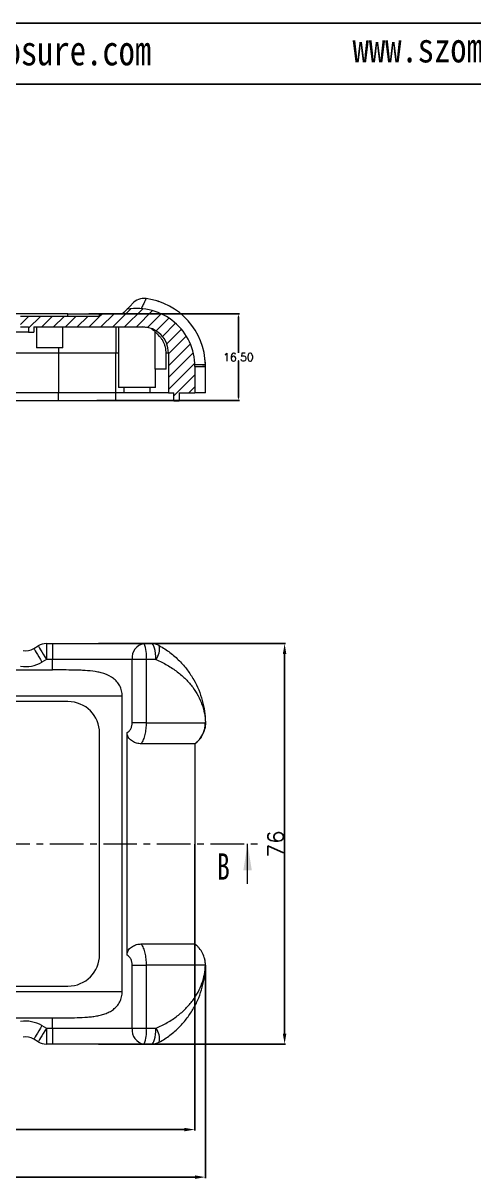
# Model space of a CAD drawing. Header units: inches. Extents: x 1430 to 4816, y 541 to 1061.
# Drawn here: x 1725.5 to 1811, y 841.2 to 1060.6 of the extents above; entities that cross this region are included whole.
import ezdxf

# ---------------------------------------------------------------- set-up
doc = ezdxf.new("R2010")
doc.units = ezdxf.units.IN
doc.linetypes.add('CENTER', pattern=[10.16, 6.35, -1.27, 1.27, -1.27])
doc.layers.add('文字', color=81, linetype='Continuous')
doc.styles.add('SLDTEXTSTYLE6', font='TXT', dxfattribs={"width": 0.7})
doc.styles.get("Standard").update_dxf_attribs({"font": 'txt', "bigfont": 'gbcbig.shx'})
doc.styles.add('宋体', font='', dxfattribs={"width": 0.8, "height": 3.5})
doc.styles.get('宋体').set_extended_font_data('SimSun')
doc.dimstyles.new('2', dxfattribs={"dimtxt": 1.5, "dimasz": 0.6, "dimexe": 0.18, "dimexo": 0.0625, "dimgap": 0.09, "dimtad": 0, "dimtih": 1, "dimtoh": 1, "dimzin": 0, "dimdsep": 46, "dimtxsty": 'Standard', "dimcen": 0, "dimadec": 0, "dimazin": 2, "dimtfac": 1, "dimtofl": 0, "dimtmove": 0, "dimatfit": 3, "dimfxl": 1, "dimtolj": 1, "dimtzin": 0, "dimarcsym": 0})
doc.dimstyles.new('3', dxfattribs={"dimtxt": 3, "dimasz": 2, "dimexe": 0.18, "dimexo": 0.0625, "dimgap": 0.2, "dimtad": 1, "dimzin": 12, "dimdsep": 46, "dimtxsty": 'Standard', "dimcen": 1, "dimadec": 0, "dimazin": 0, "dimtfac": 1, "dimtofl": 0, "dimtmove": 0, "dimatfit": 3, "dimfxl": 1, "dimtolj": 1, "dimtzin": 0, "dimarcsym": 0})

# ---------------------------------------------------------------- blocks, each defined once
blk = doc.blocks.new('*D201')
at = {"color": 0, "lineweight": -2}
for p, q in [((1739.86, 942.8), (1775.32, 942.8)), ((1775.14, 940.8), (1775.14, 868.8)), ((1739.86, 866.8), (1775.32, 866.8))]:
    blk.add_line(p, q, dxfattribs=at)
at = {"color": 0}
for points in [[(1774.8, 940.8), (1775.47, 940.8), (1775.14, 942.8)], [(1774.8, 868.8), (1775.47, 868.8), (1775.14, 866.8)]]:
    blk.add_solid(points, dxfattribs=at)
at = {"layer": 'Defpoints', "color": 0}
for p in [(1739.8, 942.8), (1739.8, 866.8), (1775.14, 866.8)]:
    blk.add_point(p, dxfattribs=at)
at = {"color": 0, "insert": (1773.44, 904.8), "char_height": 3, "attachment_point": 5, "rotation": 90}
blk.add_mtext('\\A1;76', dxfattribs=at)
blk = doc.blocks.new('*D202')
at = {"color": 0, "lineweight": -2}
for p, q in [((1758.12, 904.74), (1758.12, 850.4)), ((1583.12, 873.03), (1583.12, 850.4)), ((1585.12, 850.58), (1756.12, 850.58))]:
    blk.add_line(p, q, dxfattribs=at)
at = {"color": 0}
for points in [[(1585.12, 850.91), (1585.12, 850.25), (1583.12, 850.58)], [(1756.12, 850.91), (1756.12, 850.25), (1758.12, 850.58)]]:
    blk.add_solid(points, dxfattribs=at)
at = {"layer": 'Defpoints', "color": 0}
for p in [(1758.12, 904.8), (1583.12, 873.1), (1758.12, 850.58)]:
    blk.add_point(p, dxfattribs=at)
at = {"color": 0, "insert": (1670.62, 852.28), "char_height": 3, "attachment_point": 5}
blk.add_mtext('\\A1;175', dxfattribs=at)
blk = doc.blocks.new('*D203')
at = {"color": 0, "lineweight": -2}
for p, q in [((1760.12, 881.63), (1760.12, 841.38)), ((1583.12, 874.36), (1583.12, 841.38)), ((1758.12, 841.56), (1585.12, 841.56))]:
    blk.add_line(p, q, dxfattribs=at)
at = {"color": 0}
for points in [[(1585.12, 841.89), (1585.12, 841.22), (1583.12, 841.56)], [(1758.12, 841.89), (1758.12, 841.22), (1760.12, 841.56)]]:
    blk.add_solid(points, dxfattribs=at)
at = {"layer": 'Defpoints', "color": 0}
for p in [(1760.12, 881.69), (1583.12, 874.42), (1583.12, 841.56)]:
    blk.add_point(p, dxfattribs=at)
at = {"color": 0, "insert": (1671.62, 843.26), "char_height": 3, "attachment_point": 5}
blk.add_mtext('\\A1;177', dxfattribs=at)
blk = doc.blocks.new('*D231')
at = {"color": 0, "lineweight": -2}
for p, q in [((1738, 1005.41), (1766.56, 1005.41)), ((1766.38, 1004.81), (1766.38, 998)), ((1766.38, 989.51), (1766.38, 996.32)), ((1739.53, 988.91), (1766.56, 988.91))]:
    blk.add_line(p, q, dxfattribs=at)
at = {"color": 0}
for points in [[(1766.28, 1004.81), (1766.48, 1004.81), (1766.38, 1005.41)], [(1766.28, 989.51), (1766.48, 989.51), (1766.38, 988.91)]]:
    blk.add_solid(points, dxfattribs=at)
at = {"layer": 'Defpoints', "color": 0}
for p in [(1737.94, 1005.41), (1766.38, 1005.41), (1739.47, 988.91)]:
    blk.add_point(p, dxfattribs=at)
at = {"color": 0, "insert": (1766.38, 997.16), "char_height": 1.5, "attachment_point": 5}
blk.add_mtext('\\A1;16.50', dxfattribs=at)

msp = doc.modelspace()

# ---------------------------------------------------------------- hatches: boundary and pattern name
at = {"linetype": 'Continuous', "lineweight": 0}
h = msp.add_hatch(dxfattribs=at)
h.set_pattern_fill('ANSI31', color=4, scale=0.5, style=0)
h.set_pattern_definition([(45, (-43.9078, -1e-13), (-1.122532, 1.122532), [])])
edge = h.paths.add_edge_path(flags=0)
edge.add_line((1725.047, 1004.907), (1725.047, 1002.907))
edge.add_line((1725.047, 1002.907), (1726.547, 1002.907))
edge.add_line((1726.547, 1002.907), (1726.547, 1001.907))
edge.add_line((1726.547, 1001.907), (1727.547, 1001.907))
edge.add_line((1727.547, 1001.907), (1727.547, 1002.907))
edge.add_line((1727.547, 1002.907), (1748.118, 1002.907))
edge.add_arc((1748.118, 997.907), 5, 0, 90, ccw=False)
edge.add_line((1753.118, 997.907), (1753.118, 990.407))
edge.add_line((1753.118, 990.407), (1754.118, 990.407))
edge.add_line((1754.118, 990.407), (1754.118, 988.907))
edge.add_line((1754.118, 988.907), (1755.118, 988.907))
edge.add_line((1755.118, 988.907), (1755.118, 990.407))
edge.add_line((1755.118, 990.407), (1758.118, 990.407))
edge.add_line((1758.118, 990.407), (1758.118, 995.407))
edge.add_arc((1747.118, 995.407), 11, 0, 99.71632)
edge.add_line((1745.262, 1006.249), (1745.262, 1006.266))
edge.add_arc((1731.118, 1020.407), 20, 311.40962, 315.00564, ccw=False)
edge.add_line((1744.347, 1005.407), (1740.047, 1005.407))
edge.add_line((1740.047, 1005.407), (1740.047, 1004.907))
edge.add_line((1740.047, 1004.907), (1725.047, 1004.907))

# ---------------------------------------------------------------- linework, layer by layer
for p, q in [((1430.024, 1060.556), (2119.628, 1060.556)), ((1447.868, 1048.946), (2108.019, 1048.946))]:
    msp.add_line(p, q)
at = {"color": 7, "linetype": 'Continuous', "lineweight": 15}
for p, q in [((1751.36, 1007.667), (1750.729, 1007.895)), ((1734.047, 1005.407), (1675.547, 1005.407)), ((1740.047, 1004.907), (1725.047, 1004.907)), ((1734.047, 1004.907), (1734.047, 1005.407)), ((1734.047, 1005.407), (1740.047, 1005.407)), ((1740.047, 1004.907), (1740.047, 1005.407)), ((1740.047, 1005.407), (1744.347, 1005.407)), ((1745.262, 1006.266), (1745.262, 1006.249)), ((1725.047, 1002.907), (1726.547, 1002.907)), ((1726.547, 1002.907), (1726.547, 1001.907)), ((1727.547, 1002.907), (1748.118, 1002.907)), ((1727.547, 1002.907), (1727.547, 1001.907)), ((1728.047, 1002.907), (1728.047, 998.907)), ((1733.047, 998.907), (1733.047, 1002.907)), ((1743.118, 1002.907), (1743.118, 997.907)), ((1743.618, 1002.907), (1743.618, 991.407)), ((1726.547, 1001.907), (1713.547, 1001.907)), ((1726.547, 1001.907), (1727.547, 1001.907)), ((1750.583, 994.907), (1750.583, 1001.873)), ((1733.047, 998.907), (1728.047, 998.907)), ((1732.257, 997.907), (1724.037, 997.907)), ((1743.118, 997.907), (1732.257, 997.907)), ((1732.257, 997.907), (1732.257, 990.407)), ((1743.118, 990.407), (1743.118, 997.907)), ((1753.118, 997.907), (1752.658, 997.907)), ((1752.658, 994.907), (1752.658, 997.907)), ((1753.118, 997.907), (1753.118, 990.407)), ((1752.658, 994.907), (1750.583, 994.907)), ((1750.618, 991.407), (1750.618, 994.907)), ((1758.118, 995.407), (1758.118, 990.407)), ((1760.116, 995.407), (1760.116, 995.596)), ((1760.116, 990.407), (1760.116, 995.407)), ((1750.618, 991.407), (1743.618, 991.407)), ((1744.618, 991.407), (1744.618, 990.407)), ((1749.618, 990.407), (1749.618, 991.407)), ((1732.257, 990.407), (1724.037, 990.407)), ((1743.118, 990.407), (1732.257, 990.407)), ((1732.257, 988.907), (1732.257, 990.407)), ((1743.118, 988.907), (1743.118, 990.407)), ((1744.618, 990.407), (1743.118, 990.407)), ((1749.618, 990.407), (1744.618, 990.407)), ((1753.118, 990.407), (1749.618, 990.407)), ((1753.118, 990.407), (1754.118, 990.407)), ((1754.118, 988.907), (1754.118, 990.407)), ((1755.118, 990.407), (1758.118, 990.407)), ((1755.118, 990.407), (1755.118, 988.907)), ((1760.116, 990.407), (1758.118, 990.407)), ((1732.257, 988.907), (1724.201, 988.907)), ((1743.118, 988.907), (1732.257, 988.907)), ((1754.118, 988.907), (1743.118, 988.907)), ((1754.118, 988.907), (1755.118, 988.907)), ((1727.566, 941.867), (1728.406, 942.372)), ((1729.949, 942.799), (1729.949, 939.799)), ((1729.949, 942.799), (1731.118, 942.799)), ((1731.118, 942.799), (1731.118, 939.799)), ((1731.118, 942.799), (1748.474, 942.799)), ((1748.474, 942.799), (1749.896, 942.799)), ((1729.949, 939.799), (1729.109, 939.295)), ((1731.118, 939.799), (1729.949, 939.799)), ((1731.118, 937.799), (1731.118, 939.799)), ((1746.21, 939.799), (1731.118, 939.799)), ((1746.21, 927.799), (1746.21, 939.799)), ((1748.881, 939.799), (1746.21, 939.799)), ((1748.881, 939.799), (1748.881, 927.799)), ((1750.729, 939.799), (1748.881, 939.799)), ((1724.152, 937.799), (1731.118, 937.799)), ((1744.347, 932.799), (1674.025, 932.799)), ((1744.347, 876.799), (1744.347, 932.799)), ((1734.047, 931.799), (1675.547, 931.799)), ((1748.881, 927.799), (1746.21, 927.799)), ((1748.881, 927.799), (1760.115, 927.799)), ((1740.047, 883.799), (1740.047, 925.799)), ((1745.262, 883.656), (1745.262, 925.942)), ((1758.115, 923.799), (1747.943, 923.799)), ((1758.118, 923.799), (1758.115, 923.799)), ((1758.118, 923.799), (1758.118, 885.799)), ((1747.943, 885.799), (1758.115, 885.799)), ((1758.115, 885.799), (1758.118, 885.799)), ((1746.21, 881.799), (1748.881, 881.799)), ((1746.21, 869.799), (1746.21, 881.799)), ((1760.115, 881.799), (1748.881, 881.799)), ((1748.881, 881.799), (1748.881, 869.799)), ((1760.116, 881.69), (1760.117, 881.714)), ((1675.547, 877.799), (1734.047, 877.799)), ((1674.025, 876.799), (1744.347, 876.799)), ((1724.152, 871.799), (1731.118, 871.799)), ((1731.118, 869.799), (1731.118, 871.799)), ((1729.109, 870.303), (1729.949, 869.799)), ((1729.949, 869.799), (1729.949, 866.799)), ((1729.949, 869.799), (1731.118, 869.799)), ((1731.118, 869.799), (1746.21, 869.799)), ((1731.118, 869.799), (1731.118, 866.799)), ((1746.21, 869.799), (1748.881, 869.799)), ((1748.881, 869.799), (1750.729, 869.799)), ((1728.406, 867.227), (1727.566, 867.731)), ((1731.118, 866.799), (1729.949, 866.799)), ((1748.474, 866.799), (1731.118, 866.799)), ((1749.896, 866.799), (1748.474, 866.799))]:
    msp.add_line(p, q, dxfattribs=at)
at = {"color": 8, "linetype": 'Continuous', "lineweight": 15}
for p, q in [((1732.257, 998.907), (1732.257, 997.907)), ((1743.618, 997.907), (1743.118, 997.907)), ((1758.118, 995.407), (1760.116, 995.407))]:
    msp.add_line(p, q, dxfattribs=at)
at = {"color": 1, "linetype": 'CENTER', "lineweight": 0}
msp.add_line((1578.209, 904.799), (1770.113, 904.799), dxfattribs=at)
at = {"color": 7, "linetype": 'Continuous', "lineweight": 0}
msp.add_line((1768.113, 897.199), (1768.113, 904.799), dxfattribs=at)
at = {"color": 7, "linetype": 'Continuous', "lineweight": 15, "flags": 128}
for points in [[(1727.566, 941.867), (1727.595, 941.818), (1727.683, 941.672), (1727.826, 941.434), (1728.018, 941.114), (1728.252, 940.724), (1728.518, 940.279), (1728.808, 939.797), (1729.109, 939.295)], [(1728.406, 942.372), (1728.436, 942.322), (1728.523, 942.176), (1728.666, 941.938), (1728.858, 941.618), (1729.092, 941.228), (1729.359, 940.784), (1729.648, 940.301), (1729.949, 939.799)], [(1750.729, 939.799), (1750.713, 940.384), (1750.666, 940.947), (1750.589, 941.466), (1750.485, 941.92), (1750.359, 942.294), (1750.215, 942.571), (1750.059, 942.741), (1749.896, 942.799)], [(1729.109, 870.303), (1728.808, 869.801), (1728.518, 869.319), (1728.252, 868.874), (1728.018, 868.484), (1727.826, 868.164), (1727.683, 867.927), (1727.595, 867.78), (1727.566, 867.731)], [(1729.949, 869.799), (1729.648, 869.297), (1729.359, 868.815), (1729.092, 868.37), (1728.858, 867.98), (1728.666, 867.66), (1728.523, 867.422), (1728.436, 867.276), (1728.406, 867.227)], [(1749.896, 866.799), (1750.059, 866.857), (1750.215, 867.027), (1750.359, 867.305), (1750.485, 867.678), (1750.589, 868.132), (1750.666, 868.651), (1750.713, 869.214), (1750.729, 869.799)]]:
    msp.add_lwpolyline(points, dxfattribs=at)
at = {"color": 7, "linetype": 'Continuous', "lineweight": 15}
for centre, radius, start, end in [((1748.474, 1005.315), 3, 82.2082, 138.9902), ((1747.118, 995.407), 13, 1.31022, 82.2082), ((1731.118, 1020.407), 20, 311.40962, 315.00564), ((1747.118, 995.407), 11, 0, 99.71632), ((1748.118, 997.907), 5, 0, 90), ((1757.125, 995.636), 2.991, 0.02191, 1.31074), ((1726.022, 944.44), 3, 260.68154, 300.96376), ((1729.949, 939.799), 3, 90, 120.96376), ((1748.902, 940.122), 2.711, 99.08239, 186.84137), ((1743.044, 940.535), 5.883, 352.81179, 22.62962), ((1749.896, 939.799), 3, 61.04498, 90), ((1748.284, 941.761), 3.136, 321.25909, 12.20199), ((1726.022, 944.44), 6, 260.68154, 300.96376), ((1734.047, 925.799), 6, 0, 90), ((1755.116, 927.797), 5, 306.90664, 1.18456), ((1758.86, 927.878), 1.255, 358.32982, 1.1938), ((1760.115, 927.798), 0.00111, 19.54244, 76.18237), ((1734.047, 883.799), 6, 270, 0), ((1758.86, 881.72), 1.255, 358.8062, 1.67018), ((1760.115, 881.8), 0.00111, 283.81763, 340.45756), ((1726.022, 865.158), 6, 59.03624, 99.31846), ((1748.902, 869.476), 2.711, 173.15863, 260.91761), ((1743.044, 869.063), 5.883, 337.37038, 7.18821), ((1748.284, 867.837), 3.136, 347.79801, 38.74091), ((1726.022, 865.158), 3, 59.03624, 99.31846), ((1729.949, 869.799), 3, 239.03624, 270), ((1749.896, 869.799), 3, 270, 298.95502)]:
    msp.add_arc(centre, radius, start, end, dxfattribs=at)
for points, knots in [([(1745.262, 1006.266), (1745.402, 1006.406), (1745.53, 1006.539), (1745.764, 1006.786), (1745.867, 1006.898), (1746.036, 1007.085), (1746.101, 1007.158), (1746.189, 1007.258), (1746.21, 1007.283), (1746.21, 1007.283)], [0, 0, 0, 0, 0.25, 0.25, 0.5, 0.5, 0.75, 0.75, 1, 1, 1, 1]), ([(1748.881, 1008.287), (1748.881, 1008.287), (1748.859, 1008.243), (1748.795, 1008.114), (1748.767, 1008.06), (1748.704, 1007.933), (1748.668, 1007.859), (1748.544, 1007.61), (1748.442, 1007.405), (1748.213, 1006.935), (1748.083, 1006.668), (1747.943, 1006.376)], [0, 0, 0, 0, 0.25, 0.25, 0.375, 0.375, 0.5, 0.5, 0.75, 0.75, 1, 1, 1, 1]), ([(1748.116, 1002.907), (1748.411, 1002.902), (1748.732, 1002.897), (1748.977, 1002.824), (1748.997, 1002.818)], [0, 0, 0, 0, 0.9159062, 1, 1, 1, 1]), ([(1749.895, 1002.5), (1750.04, 1002.424), (1750.397, 1002.236), (1750.514, 1002.008), (1750.583, 1001.873)], [0, 0, 0, 0, 0.4079307, 1, 1, 1, 1]), ([(1752.658, 997.907), (1752.658, 998.301), (1752.61, 998.688), (1752.466, 999.259), (1752.406, 999.449), (1752.265, 999.816), (1752.183, 999.994), (1752.044, 1000.253), (1751.996, 1000.338), (1751.893, 1000.505), (1751.837, 1000.589), (1751.672, 1000.825), (1751.554, 1000.974), (1751.177, 1001.398), (1750.895, 1001.651), (1750.583, 1001.873)], [0, 0, 0, 0, 0.25, 0.25, 0.375, 0.375, 0.5, 0.5, 0.5625, 0.5625, 0.625, 0.625, 0.75, 0.75, 1, 1, 1, 1]), ([(1760.114, 995.729), (1760.114, 995.739), (1760.108, 995.976), (1760.107, 996.285), (1760.056, 996.579), (1760.044, 996.649)], [0, 0, 0, 0, 0.0351451, 0.7700481, 1, 1, 1, 1]), ([(1760.115, 995.704), (1760.115, 995.706), (1760.07, 995.708), (1759.89, 995.709), (1759.759, 995.708), (1759.414, 995.705), (1759.198, 995.703), (1758.829, 995.698), (1758.698, 995.697), (1758.418, 995.692), (1758.27, 995.69), (1758.115, 995.688)], [0, 0, 0, 0, 0.25, 0.25, 0.5, 0.5, 0.75, 0.75, 0.875, 0.875, 1, 1, 1, 1]), ([(1760.116, 995.637), (1760.116, 995.643), (1760.071, 995.65), (1759.891, 995.661), (1759.759, 995.666), (1759.414, 995.675), (1759.199, 995.678), (1758.829, 995.683), (1758.698, 995.684), (1758.419, 995.686), (1758.27, 995.687), (1758.115, 995.688)], [0, 0, 0, 0, 0.25, 0.25, 0.5, 0.5, 0.75, 0.75, 0.875, 0.875, 1, 1, 1, 1]), ([(1760.115, 995.704), (1760.115, 995.704), (1760.115, 995.705), (1760.115, 995.707), (1760.115, 995.707), (1760.115, 995.707), (1760.115, 995.708), (1760.115, 995.712), (1760.115, 995.717), (1760.115, 995.723), (1760.115, 995.725), (1760.115, 995.727), (1760.114, 995.729)], [0, 0, 0, 0, 0.000013411558, 0.000013411558, 0.000013411558, 0.000017332276, 0.000017332276, 0.000017332276, 0.000043330823, 0.000043330823, 0.000043330823, 0.000050487789, 0.000050487789, 0.000050487789, 0.000050487789]), ([(1760.116, 995.596), (1760.116, 995.605), (1760.116, 995.619), (1760.116, 995.633), (1760.116, 995.638)], [0, 0, 0, 0, 0.6597791, 1, 1, 1, 1]), ([(1751.349, 942.424), (1752.072, 942.024), (1752.75, 941.58), (1754.027, 940.612), (1754.627, 940.085), (1755.719, 938.987), (1756.216, 938.413), (1757.123, 937.216), (1757.533, 936.591), (1758.613, 934.693), (1759.147, 933.385), (1759.701, 931.36), (1759.844, 930.671), (1760.043, 929.293), (1760.1, 928.599), (1760.115, 927.905)], [0, 0, 0, 0, 0.125, 0.125, 0.25, 0.25, 0.375, 0.375, 0.5, 0.5, 0.75, 0.75, 0.875, 0.875, 1, 1, 1, 1]), ([(1750.729, 939.799), (1751.489, 939.476), (1752.205, 939.117), (1753.56, 938.33), (1754.201, 937.9), (1755.369, 937.002), (1755.903, 936.53), (1756.878, 935.547), (1757.321, 935.031), (1758.488, 933.465), (1759.064, 932.385), (1759.665, 930.709), (1759.82, 930.138), (1760.037, 928.994), (1760.099, 928.418), (1760.114, 927.842)], [0, 0, 0, 0, 0.125, 0.125, 0.25, 0.25, 0.375, 0.375, 0.5, 0.5, 0.75, 0.75, 0.875, 0.875, 1, 1, 1, 1]), ([(1744.347, 932.799), (1744.347, 933.155), (1744.305, 933.5), (1744.182, 934.002), (1744.131, 934.167), (1744.012, 934.482), (1743.945, 934.634), (1743.793, 934.924), (1743.709, 935.065), (1743.527, 935.33), (1743.431, 935.455), (1743.125, 935.809), (1742.898, 936.019), (1742.163, 936.576), (1741.621, 936.843), (1740.748, 937.152), (1740.447, 937.239), (1739.839, 937.386), (1739.529, 937.446), (1738.587, 937.598), (1737.94, 937.661), (1736.944, 937.725), (1736.608, 937.741), (1735.935, 937.766), (1735.596, 937.774), (1734.578, 937.793), (1733.893, 937.796), (1732.514, 937.799), (1731.819, 937.799), (1731.118, 937.799)], [0, 0, 0, 0, 0.0625, 0.0625, 0.09375, 0.09375, 0.125, 0.125, 0.15625, 0.15625, 0.1875, 0.1875, 0.25, 0.25, 0.375, 0.375, 0.4375, 0.4375, 0.5, 0.5, 0.625, 0.625, 0.6875, 0.6875, 0.75, 0.75, 0.875, 0.875, 1, 1, 1, 1]), ([(1745.262, 925.942), (1745.402, 926.008), (1745.53, 926.098), (1745.764, 926.332), (1745.867, 926.476), (1746.036, 926.806), (1746.101, 926.991), (1746.189, 927.386), (1746.21, 927.59), (1746.21, 927.799)], [0, 0, 0, 0, 0.25, 0.25, 0.5, 0.5, 0.75, 0.75, 1, 1, 1, 1]), ([(1748.881, 927.799), (1748.881, 927.404), (1748.859, 927.016), (1748.795, 926.445), (1748.767, 926.256), (1748.704, 925.891), (1748.668, 925.713), (1748.544, 925.196), (1748.442, 924.87), (1748.213, 924.288), (1748.083, 924.025), (1747.943, 923.799)], [0, 0, 0, 0, 0.25, 0.25, 0.375, 0.375, 0.5, 0.5, 0.75, 0.75, 1, 1, 1, 1]), ([(1760.115, 927.799), (1760.115, 927.41), (1760.07, 927.024), (1759.89, 926.267), (1759.759, 925.906), (1759.414, 925.217), (1759.198, 924.888), (1758.829, 924.446), (1758.698, 924.306), (1758.418, 924.041), (1758.27, 923.915), (1758.115, 923.799)], [0, 0, 0, 0, 0.25, 0.25, 0.5, 0.5, 0.75, 0.75, 0.875, 0.875, 1, 1, 1, 1]), ([(1760.116, 927.798), (1760.116, 927.409), (1760.071, 927.024), (1759.891, 926.267), (1759.759, 925.905), (1759.414, 925.217), (1759.199, 924.888), (1758.829, 924.446), (1758.698, 924.306), (1758.419, 924.041), (1758.27, 923.915), (1758.115, 923.799)], [0, 0, 0, 0, 0.25, 0.25, 0.5, 0.5, 0.75, 0.75, 0.875, 0.875, 1, 1, 1, 1]), ([(1760.115, 927.799), (1760.115, 927.804), (1760.115, 927.808), (1760.115, 927.812), (1760.115, 927.814), (1760.115, 927.815), (1760.115, 927.816), (1760.115, 927.824), (1760.115, 927.831), (1760.115, 927.837), (1760.115, 927.839), (1760.115, 927.84), (1760.114, 927.842)], [0, 0, 0, 0, 0.000013411558, 0.000013411558, 0.000013411558, 0.000017332276, 0.000017332276, 0.000017332276, 0.000043330823, 0.000043330823, 0.000043330823, 0.000050487789, 0.000050487789, 0.000050487789, 0.000050487789]), ([(1760.115, 927.905), (1760.115, 927.9), (1760.115, 927.896), (1760.115, 927.892), (1760.115, 927.875), (1760.116, 927.858), (1760.116, 927.841), (1760.116, 927.827), (1760.116, 927.812), (1760.116, 927.798)], [0, 0, 0, 0, 0.00001289035, 0.00001289035, 0.00001289035, 0.00006595981, 0.00006595981, 0.00006595981, 0.00010821835, 0.00010821835, 0.00010821835, 0.00010821835]), ([(1747.943, 923.799), (1747.646, 923.799), (1747.355, 923.837), (1746.927, 923.952), (1746.786, 924), (1746.516, 924.116), (1746.386, 924.183), (1746.137, 924.338), (1746.018, 924.426), (1745.797, 924.623), (1745.697, 924.731), (1745.52, 924.967), (1745.444, 925.096), (1745.327, 925.366), (1745.285, 925.51), (1745.262, 925.658)], [0, 0, 0, 0, 0.25, 0.25, 0.375, 0.375, 0.5, 0.5, 0.625, 0.625, 0.75, 0.75, 0.875, 0.875, 1, 1, 1, 1]), ([(1745.262, 883.94), (1745.285, 884.088), (1745.326, 884.229), (1745.442, 884.498), (1745.518, 884.628), (1745.781, 884.982), (1746.008, 885.18), (1746.505, 885.49), (1746.782, 885.607), (1747.35, 885.761), (1747.646, 885.799), (1747.943, 885.799)], [0, 0, 0, 0, 0.125, 0.125, 0.25, 0.25, 0.5, 0.5, 0.75, 0.75, 1, 1, 1, 1]), ([(1747.943, 885.799), (1748.083, 885.573), (1748.213, 885.311), (1748.442, 884.728), (1748.544, 884.402), (1748.668, 883.885), (1748.704, 883.708), (1748.767, 883.342), (1748.795, 883.153), (1748.859, 882.582), (1748.881, 882.194), (1748.881, 881.799)], [0, 0, 0, 0, 0.25, 0.25, 0.5, 0.5, 0.625, 0.625, 0.75, 0.75, 1, 1, 1, 1]), ([(1760.115, 881.799), (1760.115, 882.189), (1760.07, 882.574), (1759.89, 883.331), (1759.759, 883.692), (1759.414, 884.381), (1759.198, 884.71), (1758.829, 885.152), (1758.698, 885.292), (1758.418, 885.557), (1758.27, 885.683), (1758.115, 885.799)], [0, 0, 0, 0, 0.25, 0.25, 0.5, 0.5, 0.75, 0.75, 0.875, 0.875, 1, 1, 1, 1]), ([(1760.116, 881.8), (1760.116, 882.189), (1760.071, 882.575), (1759.891, 883.332), (1759.759, 883.693), (1759.414, 884.381), (1759.199, 884.71), (1758.829, 885.152), (1758.698, 885.292), (1758.419, 885.557), (1758.27, 885.683), (1758.115, 885.799)], [0, 0, 0, 0, 0.25, 0.25, 0.5, 0.5, 0.75, 0.75, 0.875, 0.875, 1, 1, 1, 1]), ([(1746.21, 881.799), (1746.21, 882.008), (1746.189, 882.213), (1746.101, 882.607), (1746.036, 882.792), (1745.867, 883.122), (1745.764, 883.266), (1745.53, 883.5), (1745.402, 883.59), (1745.262, 883.656)], [0, 0, 0, 0, 0.25, 0.25, 0.5, 0.5, 0.75, 0.75, 1, 1, 1, 1]), ([(1750.729, 869.799), (1751.486, 870.121), (1752.203, 870.48), (1753.224, 871.073), (1753.555, 871.279), (1754.186, 871.702), (1754.488, 871.919), (1755.358, 872.588), (1755.889, 873.055), (1756.863, 874.035), (1757.306, 874.548), (1758.09, 875.597), (1758.434, 876.137), (1759.023, 877.229), (1759.268, 877.78), (1759.667, 878.897), (1759.821, 879.461), (1760.037, 880.605), (1760.099, 881.18), (1760.114, 881.756)], [0, 0, 0, 0, 0.125, 0.125, 0.1875, 0.1875, 0.25, 0.25, 0.375, 0.375, 0.5, 0.5, 0.625, 0.625, 0.75, 0.75, 0.875, 0.875, 1, 1, 1, 1]), ([(1760.117, 881.714), (1760.117, 881.723), (1760.117, 881.748), (1760.117, 881.873), (1760.104, 882.223), (1760.063, 882.622), (1759.977, 882.921), (1759.954, 883.001)], [0, 0, 0, 0, 0.03896287, 0.11615498, 0.31296072, 0.81536823, 1, 1, 1, 1]), ([(1760.114, 881.756), (1760.115, 881.758), (1760.115, 881.76), (1760.115, 881.761), (1760.115, 881.768), (1760.115, 881.774), (1760.115, 881.782), (1760.115, 881.786), (1760.115, 881.79), (1760.115, 881.795), (1760.115, 881.796), (1760.115, 881.798), (1760.115, 881.799)], [0, 0, 0, 0, 0.000007197262, 0.000007197262, 0.000007197262, 0.00003334219, 0.00003334219, 0.00003334219, 0.000046459956, 0.000046459956, 0.000046459956, 0.00005072992, 0.00005072992, 0.00005072992, 0.00005072992]), ([(1760.116, 881.8), (1760.116, 881.786), (1760.116, 881.772), (1760.116, 881.758), (1760.116, 881.74), (1760.115, 881.723), (1760.115, 881.706), (1760.115, 881.702), (1760.115, 881.698), (1760.115, 881.694)], [0, 0, 0, 0, 0.00004217508, 0.00004217508, 0.00004217508, 0.00009513971, 0.00009513971, 0.00009513971, 0.00010800461, 0.00010800461, 0.00010800461, 0.00010800461]), ([(1751.349, 867.174), (1752.07, 867.573), (1752.75, 868.017), (1753.712, 868.748), (1754.023, 869.001), (1754.615, 869.519), (1754.898, 869.786), (1755.712, 870.604), (1756.208, 871.176), (1757.114, 872.37), (1757.524, 872.993), (1758.25, 874.266), (1758.568, 874.92), (1759.111, 876.24), (1759.337, 876.906), (1759.704, 878.252), (1759.844, 878.931), (1760.043, 880.304), (1760.1, 880.999), (1760.115, 881.694)], [0, 0, 0, 0, 0.125, 0.125, 0.1875, 0.1875, 0.25, 0.25, 0.375, 0.375, 0.5, 0.5, 0.625, 0.625, 0.75, 0.75, 0.875, 0.875, 1, 1, 1, 1]), ([(1731.118, 871.799), (1731.82, 871.799), (1732.515, 871.799), (1733.893, 871.802), (1734.576, 871.805), (1735.93, 871.83), (1736.6, 871.851), (1737.597, 871.915), (1737.928, 871.941), (1738.578, 872.009), (1738.899, 872.05), (1739.53, 872.152), (1739.841, 872.213), (1740.452, 872.36), (1740.753, 872.448), (1741.333, 872.653), (1741.614, 872.772), (1742.152, 873.05), (1742.412, 873.21), (1742.901, 873.583), (1743.127, 873.791), (1743.536, 874.265), (1743.72, 874.533), (1743.946, 874.968), (1744.014, 875.119), (1744.132, 875.434), (1744.183, 875.6), (1744.305, 876.1), (1744.347, 876.444), (1744.347, 876.799)], [0, 0, 0, 0, 0.125, 0.125, 0.25, 0.25, 0.375, 0.375, 0.4375, 0.4375, 0.5, 0.5, 0.5625, 0.5625, 0.625, 0.625, 0.6875, 0.6875, 0.75, 0.75, 0.8125, 0.8125, 0.875, 0.875, 0.90625, 0.90625, 0.9375, 0.9375, 1, 1, 1, 1])]:
    msp.add_open_spline(points, degree=3, knots=knots, dxfattribs=at)
at = {"color": 7, "linetype": 'Continuous', "lineweight": 0}
msp.add_solid([(1768.113, 904.799), (1767.313, 899.799), (1768.913, 899.799)], dxfattribs=at)

# ---------------------------------------------------------------- texts
at = {"color": 7, "linetype": 'Continuous', "insert": (1762.353, 903.001), "char_height": 5, "attachment_point": 1, "style": 'SLDTEXTSTYLE6'}
msp.add_mtext('B', dxfattribs=at)
at = {"layer": '文字', "color": 0, "char_height": 5.67576, "width": 99.71763, "attachment_point": 1, "style": '宋体'}
for s, insert in [('www.chinaenclosure.com', (1681.874, 1058.216)), ('www.szomk.en.alibaba.com', (1788.035, 1058.778))]:
    msp.add_mtext(s, dxfattribs=dict(at, insert=insert))

# ---------------------------------------------------------------- dimensions: what is measured, and where the dimension line sits
for base, p1, p2, dimstyle, picture, middle in [((1766.379, 1005.407), (1739.467, 988.907), (1737.935, 1005.407), '2', '*D231', (1766.379, 997.157)), ((1775.136, 866.799), (1739.796, 942.799), (1739.796, 866.799), '3', '*D201', (1773.436, 904.799))]:
    dim = msp.add_linear_dim(base=base, p1=p1, p2=p2, angle=90, dimstyle=dimstyle)
    dim.commit()
    dim.dimension.update_dxf_attribs({"geometry": picture, "text_midpoint": middle})
for base, p1, p2, picture, middle in [((1758.118, 850.579), (1583.118, 873.096), (1758.118, 904.799), '*D202', (1670.618, 852.279)), ((1583.118, 841.556), (1760.116, 881.69), (1583.118, 874.424), '*D203', (1671.617, 843.256))]:
    dim = msp.add_linear_dim(base=base, p1=p1, p2=p2, dimstyle='3')
    dim.commit()
    dim.dimension.update_dxf_attribs({"geometry": picture, "text_midpoint": middle})

doc.saveas('drawing.dxf')
